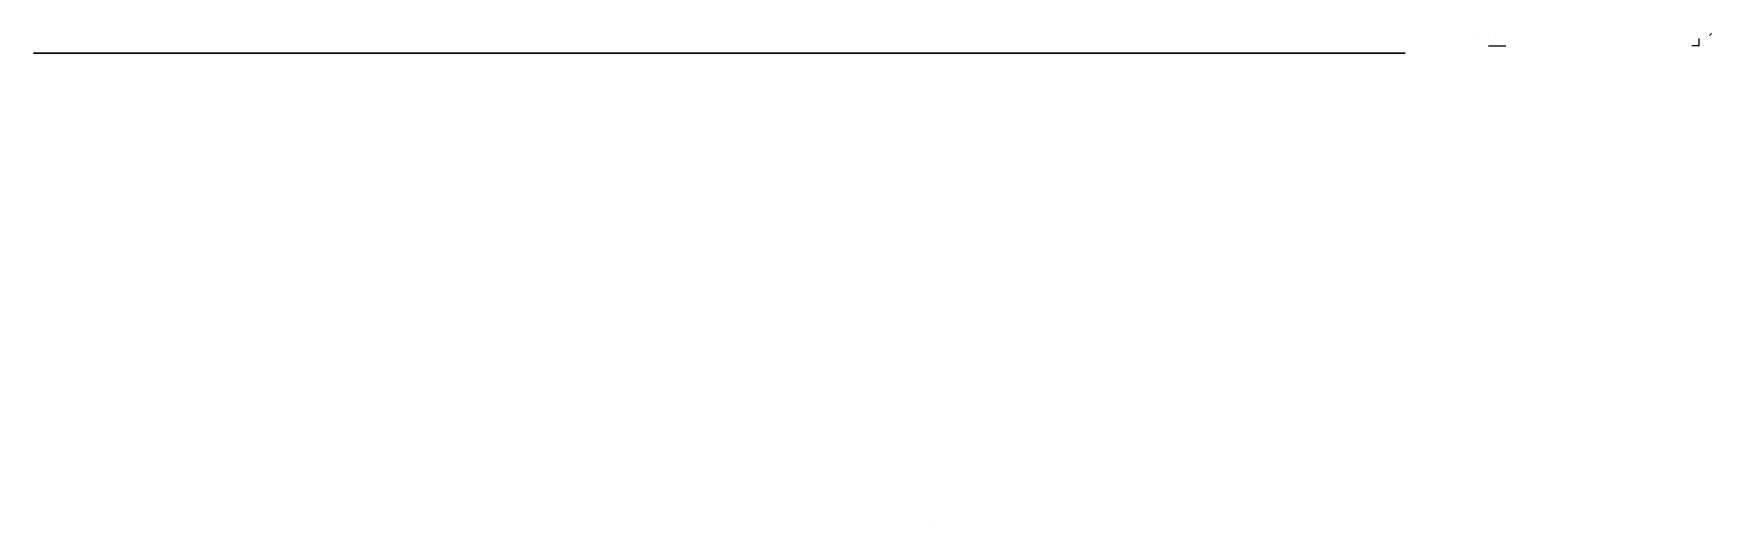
# Model space of a CAD drawing. Header units: millimetres. Extents: x 0 to 705, y -192 to 500.
# Drawn here: x 20 to 705, y -192 to 8 of the extents above; entities outside this region: 2.
import ezdxf

# ---------------------------------------------------------------- set-up
doc = ezdxf.new("R2010")
doc.units = ezdxf.units.MM
doc.layers.add('плата', color=7, linetype='Continuous')
doc.layers.add('рама и крепление', color=7, linetype='Continuous')

msp = doc.modelspace()

# ---------------------------------------------------------------- linework, layer by layer
for p, q in [((0, 500, 1850), (300, 500, 1850)), ((300, 500, 1850), (300, 454.19, 1850)), ((614, 3, 1406.04), (621, 3, 1406.04)), ((700, 3, 1456.04), (697, 3, 1456.04)), ((700, 3, 1406.04), (697, 3, 1406.04)), ((700, 3, 1456.04), (700, 6, 1456.04))]:
    msp.add_line(p, q)
at = {"color": 251, "extrusion": (0, -1, 0)}
for p, q in [((20, 0, 1800), (580, 0, 1800)), ((580, 0, 50), (20, 0, 50)), ((20, 0, 50), (20, 0, 1800)), ((20, 0, 1800), (299.5, 0, 1800)), ((293, 0, 926), (293, 0, 1143.5)), ((293, 0, 926), (293, 0, 1143.5)), ((293, 0, 489), (293, 0, 706.5)), ((293, 0, 489), (293, 0, 706.5)), ((293, 0, 52), (293, 0, 269.5)), ((293, 0, 52), (293, 0, 269.5)), ((300, 0, 50), (301, 0, 50)), ((307, 0, 1363), (307, 0, 1580.5)), ((307, 0, 1363), (307, 0, 1580.5)), ((307, 0, 926), (307, 0, 1143.5)), ((307, 0, 926), (307, 0, 1143.5)), ((307, 0, 489), (307, 0, 706.5)), ((307, 0, 489), (307, 0, 706.5)), ((580, 0, 1800), (580, 0, 50))]:
    msp.add_line(p, q, dxfattribs=at)
at = {"color": 251}
for p, q in [((20, 0, 1800), (295, 0, 1800)), ((20, 0, 1800), (20, 0, 1798)), ((20, 0, 1798), (22, 0, 1798)), ((22, 0, 1363), (20, 0, 1363)), ((20, 0, 1363), (20, 0, 1361)), ((20, 0, 1361), (22, 0, 1361)), ((22, 0, 926), (20, 0, 926)), ((20, 0, 926), (20, 0, 924)), ((20, 0, 924), (22, 0, 924)), ((22, 0, 489), (20, 0, 489)), ((20, 0, 489), (20, 0, 487)), ((20, 0, 487), (22, 0, 487)), ((22, 0, 1361), (22, 0, 926)), ((22, 0, 924), (22, 0, 489)), ((22, 0, 487), (22, 0, 52)), ((293, 0, 487), (22, 0, 487)), ((22, 0, 52), (293, 0, 52)), ((22, 0, 489), (293, 0, 489)), ((293, 0, 924), (22, 0, 924)), ((22, 0, 926), (293, 0, 926)), ((293, 0, 1361), (22, 0, 1361)), ((301, 0, 1800), (291, 0, 1800)), ((295, 0, 52), (293, 0, 52)), ((293, 0, 52), (293, 0, 487)), ((293, 0, 489), (293, 0, 924)), ((293, 0, 926), (293, 0, 1361)), ((295, 0, 1800), (295, 0, 50)), ((295, 0, 50), (305, 0, 50)), ((295, 0, 50), (295, 0, 52)), ((301, 0, 1800), (300, 0, 1800)), ((305, 0, 50), (305, 0, 1800)), ((305, 0, 1800), (305, 0, 1798)), ((305, 0, 1798), (307, 0, 1798)), ((307, 0, 1798), (307, 0, 1363)), ((307, 0, 1361), (307, 0, 926)), ((307, 0, 924), (307, 0, 489)), ((307, 0, 487), (307, 0, 52)), ((578, 0, 487), (307, 0, 487)), ((307, 0, 52), (578, 0, 52)), ((307, 0, 489), (578, 0, 489)), ((578, 0, 924), (307, 0, 924)), ((307, 0, 926), (578, 0, 926)), ((578, 0, 1361), (307, 0, 1361)), ((307, 0, 1363), (578, 0, 1363)), ((578, 0, 1798), (307, 0, 1798)), ((578, 0, 52), (578, 0, 487)), ((578, 0, 489), (578, 0, 924)), ((578, 0, 926), (578, 0, 1361)), ((578, 0, 1363), (578, 0, 1798))]:
    msp.add_line(p, q, dxfattribs=at)
at = {"extrusion": (-1, 1.83697e-16, 0)}
msp.add_line((614, 3, 1456.04), (615, 3, 1456.04), dxfattribs=at)
at = {"extrusion": (-1.83697e-16, -1, 0)}
for q in [(617, 3, 1456.04), (621, 3, 1456.04)]:
    msp.add_line((614, 3, 1456.04), q, dxfattribs=at)
at = {"color": 251, "extrusion": (0.707107, -0.707107, 0)}
msp.add_line((386.37, -191.63, 52), (386.37, -191.63, 269.5), dxfattribs=at)
msp.add_line((386.37, -191.63, 52), (386.37, -191.63, 269.5), dxfattribs=at)
at = {"layer": 'плата'}
msp.add_line((617, 6, 1456.04), (617, 6, 1449.04), dxfattribs=at)
at = {"layer": 'рама и крепление'}
for p, q in [((609, 8, 1461.04), (609, 8, 1445.04)), ((701, 8, 1406.04), (701, 8, 1404.04)), ((705, 8, 1461.04), (704.18, 7.18, 1459.42))]:
    msp.add_line(p, q, dxfattribs=at)

doc.saveas('drawing.dxf')
